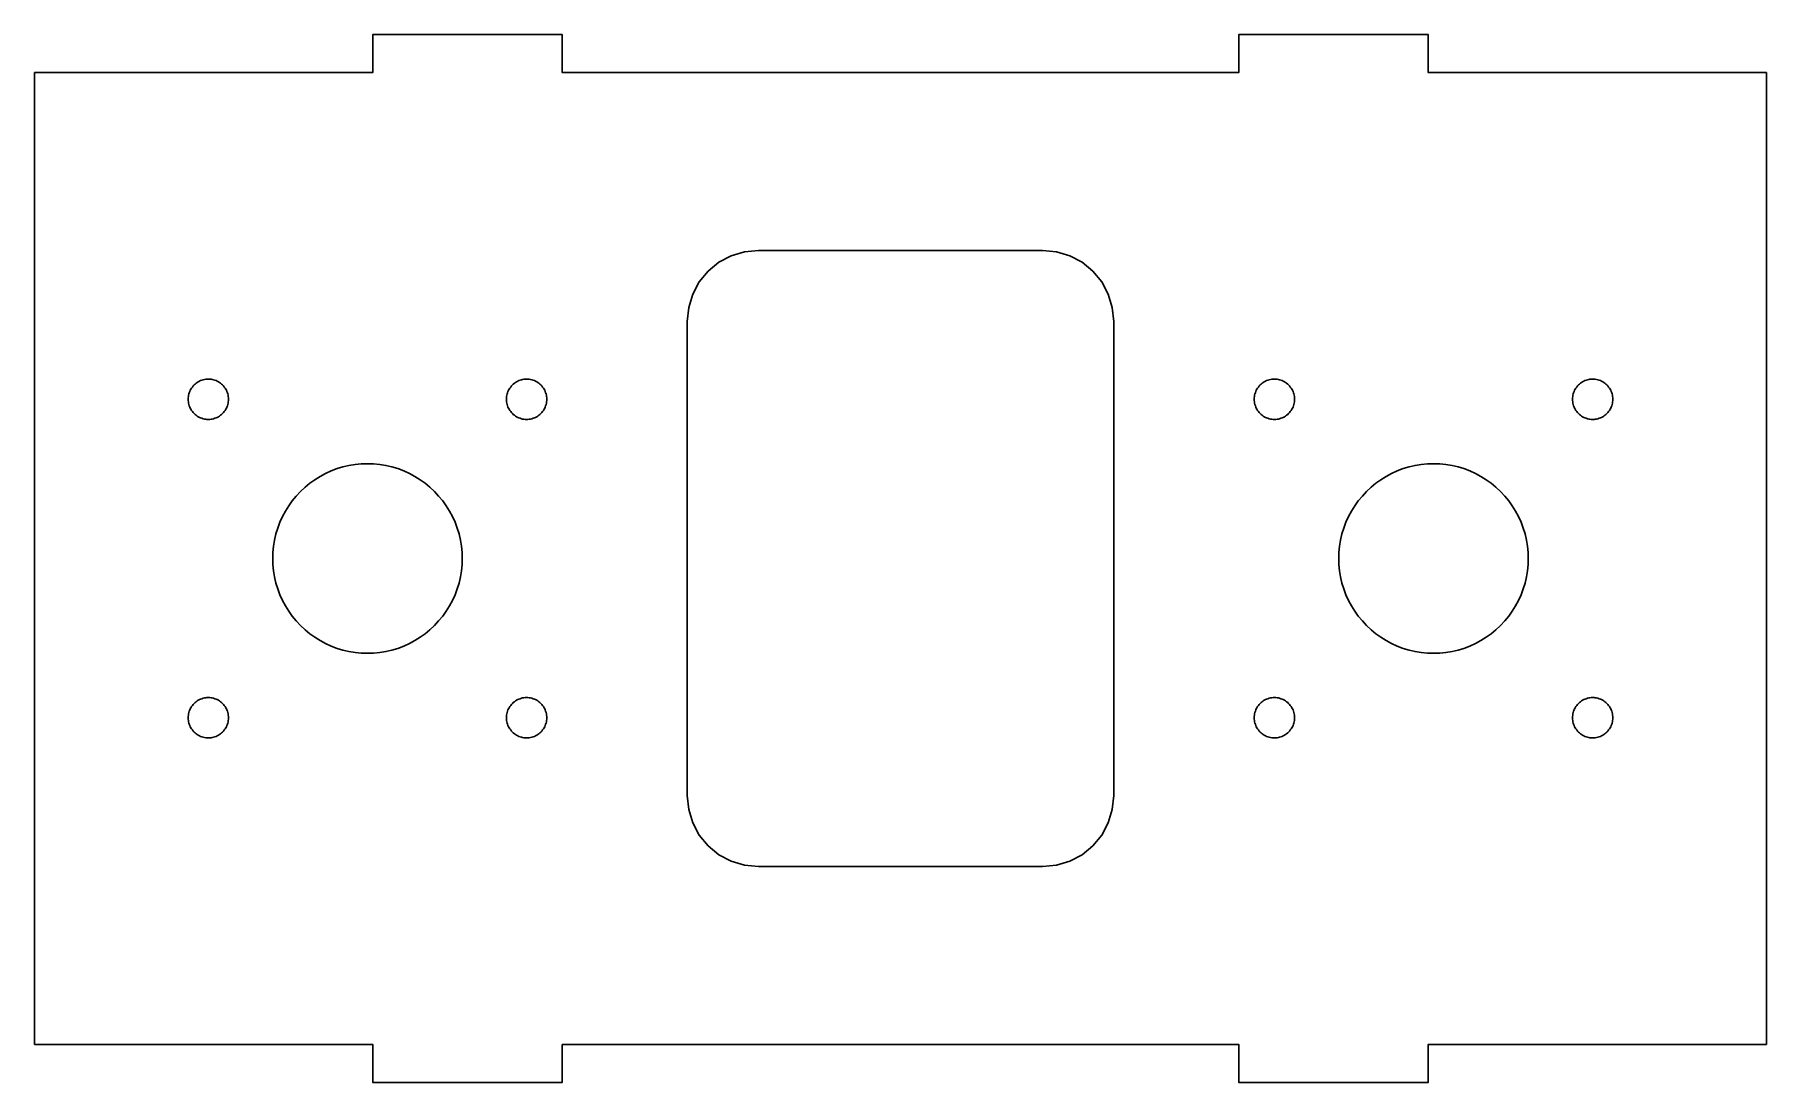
# Model space of a CAD drawing. Header units: metres. Extents: x -73 to 73, y -44 to 44.
import ezdxf

# ---------------------------------------------------------------- set-up
doc = ezdxf.new("R2010")
doc.units = ezdxf.units.M

msp = doc.modelspace()

# ---------------------------------------------------------------- linework, layer by layer
for points in [[(-28.55, -41), (-28.55, -44.2), (-44.55, -44.2), (-44.55, -41), (-73.1, -41), (-73.1, 41), (-44.55, 41), (-44.55, 44.2), (-28.55, 44.2), (-28.55, 41), (28.55, 41), (28.55, 44.2), (44.55, 44.2), (44.55, 41), (73.1, 41), (73.1, -41), (44.55, -41), (44.55, -44.2), (28.55, -44.2), (28.55, -41)], [(13.17, -25.88), (14.3, -25.54), (15.33, -24.99), (16.24, -24.24), (16.99, -23.33), (17.54, -22.3), (17.88, -21.17), (18, -20), (18, 20), (17.88, 21.17), (17.54, 22.3), (16.99, 23.33), (16.24, 24.24), (15.33, 24.99), (14.3, 25.54), (13.17, 25.88), (12, 26), (-12, 26), (-13.17, 25.88), (-14.3, 25.54), (-15.33, 24.99), (-16.24, 24.24), (-16.99, 23.33), (-17.54, 22.3), (-17.88, 21.17), (-18, 20), (-18, -20), (-17.88, -21.17), (-17.54, -22.3), (-16.99, -23.33), (-16.24, -24.24), (-15.33, -24.99), (-14.3, -25.54), (-13.17, -25.88), (-12, -26), (12, -26)], [(-56.74, 13.55), (-56.75, 13.66), (-56.77, 13.77), (-56.79, 13.88), (-56.83, 13.98), (-56.86, 14.09), (-56.91, 14.19), (-56.96, 14.29), (-57.02, 14.38), (-57.09, 14.47), (-57.16, 14.56), (-57.23, 14.64), (-57.31, 14.71), (-57.4, 14.78), (-57.49, 14.85), (-57.59, 14.91), (-57.68, 14.96), (-57.78, 15.01), (-57.89, 15.04), (-58, 15.08), (-58.1, 15.1), (-58.21, 15.12), (-58.32, 15.13), (-58.44, 15.14), (-58.55, 15.13), (-58.66, 15.12), (-58.77, 15.1), (-58.88, 15.08), (-58.98, 15.04), (-59.09, 15.01), (-59.19, 14.96), (-59.29, 14.91), (-59.38, 14.85), (-59.47, 14.78), (-59.56, 14.71), (-59.64, 14.64), (-59.71, 14.56), (-59.78, 14.47), (-59.85, 14.38), (-59.91, 14.29), (-59.96, 14.19), (-60.01, 14.09), (-60.04, 13.98), (-60.08, 13.88), (-60.1, 13.77), (-60.12, 13.66), (-60.13, 13.55), (-60.14, 13.44), (-60.13, 13.32), (-60.12, 13.21), (-60.1, 13.1), (-60.08, 13), (-60.04, 12.89), (-60.01, 12.78), (-59.96, 12.68), (-59.91, 12.59), (-59.85, 12.49), (-59.78, 12.4), (-59.71, 12.31), (-59.64, 12.23), (-59.56, 12.16), (-59.47, 12.09), (-59.38, 12.02), (-59.29, 11.96), (-59.19, 11.91), (-59.09, 11.86), (-58.98, 11.83), (-58.88, 11.79), (-58.77, 11.77), (-58.66, 11.75), (-58.55, 11.74), (-58.44, 11.74), (-58.32, 11.74), (-58.21, 11.75), (-58.1, 11.77), (-58, 11.79), (-57.89, 11.83), (-57.78, 11.86), (-57.68, 11.91), (-57.59, 11.96), (-57.49, 12.02), (-57.4, 12.09), (-57.31, 12.16), (-57.23, 12.23), (-57.16, 12.31), (-57.09, 12.4), (-57.02, 12.49), (-56.96, 12.59), (-56.91, 12.68), (-56.86, 12.78), (-56.83, 12.89), (-56.79, 13), (-56.77, 13.1), (-56.75, 13.21), (-56.74, 13.32), (-56.74, 13.44)], [(-29.87, 13.55), (-29.88, 13.66), (-29.9, 13.77), (-29.92, 13.88), (-29.96, 13.98), (-29.99, 14.09), (-30.04, 14.19), (-30.09, 14.29), (-30.15, 14.38), (-30.22, 14.47), (-30.29, 14.56), (-30.36, 14.64), (-30.44, 14.71), (-30.53, 14.78), (-30.62, 14.85), (-30.71, 14.91), (-30.81, 14.96), (-30.91, 15.01), (-31.02, 15.04), (-31.12, 15.08), (-31.23, 15.1), (-31.34, 15.12), (-31.45, 15.13), (-31.56, 15.14), (-31.68, 15.13), (-31.79, 15.12), (-31.9, 15.1), (-32, 15.08), (-32.11, 15.04), (-32.22, 15.01), (-32.32, 14.96), (-32.41, 14.91), (-32.51, 14.85), (-32.6, 14.78), (-32.69, 14.71), (-32.77, 14.64), (-32.84, 14.56), (-32.91, 14.47), (-32.98, 14.38), (-33.04, 14.29), (-33.09, 14.19), (-33.14, 14.09), (-33.17, 13.98), (-33.21, 13.88), (-33.23, 13.77), (-33.25, 13.66), (-33.26, 13.55), (-33.26, 13.44), (-33.26, 13.32), (-33.25, 13.21), (-33.23, 13.1), (-33.21, 13), (-33.17, 12.89), (-33.14, 12.78), (-33.09, 12.68), (-33.04, 12.59), (-32.98, 12.49), (-32.91, 12.4), (-32.84, 12.31), (-32.77, 12.23), (-32.69, 12.16), (-32.6, 12.09), (-32.51, 12.02), (-32.41, 11.96), (-32.32, 11.91), (-32.22, 11.86), (-32.11, 11.83), (-32, 11.79), (-31.9, 11.77), (-31.79, 11.75), (-31.68, 11.74), (-31.56, 11.74), (-31.45, 11.74), (-31.34, 11.75), (-31.23, 11.77), (-31.12, 11.79), (-31.02, 11.83), (-30.91, 11.86), (-30.81, 11.91), (-30.71, 11.96), (-30.62, 12.02), (-30.53, 12.09), (-30.44, 12.16), (-30.36, 12.23), (-30.29, 12.31), (-30.22, 12.4), (-30.15, 12.49), (-30.09, 12.59), (-30.04, 12.68), (-29.99, 12.78), (-29.96, 12.89), (-29.92, 13), (-29.9, 13.1), (-29.88, 13.21), (-29.87, 13.32), (-29.86, 13.44)], [(33.23, 13.77), (33.21, 13.88), (33.17, 13.98), (33.14, 14.09), (33.09, 14.19), (33.04, 14.29), (32.98, 14.38), (32.91, 14.47), (32.84, 14.56), (32.77, 14.64), (32.69, 14.71), (32.6, 14.78), (32.51, 14.85), (32.41, 14.91), (32.32, 14.96), (32.22, 15.01), (32.11, 15.04), (32, 15.08), (31.9, 15.1), (31.79, 15.12), (31.68, 15.13), (31.56, 15.14), (31.45, 15.13), (31.34, 15.12), (31.23, 15.1), (31.12, 15.08), (31.02, 15.04), (30.91, 15.01), (30.81, 14.96), (30.71, 14.91), (30.62, 14.85), (30.53, 14.78), (30.44, 14.71), (30.36, 14.64), (30.29, 14.56), (30.22, 14.47), (30.15, 14.38), (30.09, 14.29), (30.04, 14.19), (29.99, 14.09), (29.96, 13.98), (29.92, 13.88), (29.9, 13.77), (29.88, 13.66), (29.87, 13.55), (29.86, 13.44), (29.87, 13.32), (29.88, 13.21), (29.9, 13.1), (29.92, 13), (29.96, 12.89), (29.99, 12.78), (30.04, 12.68), (30.09, 12.59), (30.15, 12.49), (30.22, 12.4), (30.29, 12.31), (30.36, 12.23), (30.44, 12.16), (30.53, 12.09), (30.62, 12.02), (30.71, 11.96), (30.81, 11.91), (30.91, 11.86), (31.02, 11.83), (31.12, 11.79), (31.23, 11.77), (31.34, 11.75), (31.45, 11.74), (31.56, 11.74), (31.68, 11.74), (31.79, 11.75), (31.9, 11.77), (32, 11.79), (32.11, 11.83), (32.22, 11.86), (32.32, 11.91), (32.41, 11.96), (32.51, 12.02), (32.6, 12.09), (32.69, 12.16), (32.77, 12.23), (32.84, 12.31), (32.91, 12.4), (32.98, 12.49), (33.04, 12.59), (33.09, 12.68), (33.14, 12.78), (33.17, 12.89), (33.21, 13), (33.23, 13.1), (33.25, 13.21), (33.26, 13.32), (33.26, 13.44), (33.26, 13.55), (33.25, 13.66)], [(60.1, 13.77), (60.08, 13.88), (60.04, 13.98), (60.01, 14.09), (59.96, 14.19), (59.91, 14.29), (59.85, 14.38), (59.78, 14.47), (59.71, 14.56), (59.64, 14.64), (59.56, 14.71), (59.47, 14.78), (59.38, 14.85), (59.29, 14.91), (59.19, 14.96), (59.09, 15.01), (58.98, 15.04), (58.88, 15.08), (58.77, 15.1), (58.66, 15.12), (58.55, 15.13), (58.44, 15.14), (58.32, 15.13), (58.21, 15.12), (58.1, 15.1), (58, 15.08), (57.89, 15.04), (57.78, 15.01), (57.68, 14.96), (57.59, 14.91), (57.49, 14.85), (57.4, 14.78), (57.31, 14.71), (57.23, 14.64), (57.16, 14.56), (57.09, 14.47), (57.02, 14.38), (56.96, 14.29), (56.91, 14.19), (56.86, 14.09), (56.83, 13.98), (56.79, 13.88), (56.77, 13.77), (56.75, 13.66), (56.74, 13.55), (56.74, 13.44), (56.74, 13.32), (56.75, 13.21), (56.77, 13.1), (56.79, 13), (56.83, 12.89), (56.86, 12.78), (56.91, 12.68), (56.96, 12.59), (57.02, 12.49), (57.09, 12.4), (57.16, 12.31), (57.23, 12.23), (57.31, 12.16), (57.4, 12.09), (57.49, 12.02), (57.59, 11.96), (57.68, 11.91), (57.78, 11.86), (57.89, 11.83), (58, 11.79), (58.1, 11.77), (58.21, 11.75), (58.32, 11.74), (58.44, 11.74), (58.55, 11.74), (58.66, 11.75), (58.77, 11.77), (58.88, 11.79), (58.98, 11.83), (59.09, 11.86), (59.19, 11.91), (59.29, 11.96), (59.38, 12.02), (59.47, 12.09), (59.56, 12.16), (59.64, 12.23), (59.71, 12.31), (59.78, 12.4), (59.85, 12.49), (59.91, 12.59), (59.96, 12.68), (60.01, 12.78), (60.04, 12.89), (60.08, 13), (60.1, 13.1), (60.12, 13.21), (60.13, 13.32), (60.14, 13.44), (60.13, 13.55), (60.12, 13.66)], [(-37.07, 1.04), (-37.15, 1.56), (-37.27, 2.07), (-37.42, 2.57), (-37.61, 3.06), (-37.83, 3.54), (-38.07, 4), (-38.35, 4.44), (-38.65, 4.87), (-38.99, 5.27), (-39.34, 5.66), (-39.73, 6.01), (-40.13, 6.35), (-40.56, 6.65), (-41, 6.93), (-41.46, 7.17), (-41.94, 7.39), (-42.43, 7.58), (-42.93, 7.73), (-43.44, 7.85), (-43.96, 7.93), (-44.48, 7.98), (-45, 8), (-45.52, 7.98), (-46.04, 7.93), (-46.56, 7.85), (-47.07, 7.73), (-47.57, 7.58), (-48.06, 7.39), (-48.54, 7.17), (-49, 6.93), (-49.44, 6.65), (-49.87, 6.35), (-50.27, 6.01), (-50.66, 5.66), (-51.01, 5.27), (-51.35, 4.87), (-51.65, 4.44), (-51.93, 4), (-52.17, 3.54), (-52.39, 3.06), (-52.58, 2.57), (-52.73, 2.07), (-52.85, 1.56), (-52.93, 1.04), (-52.98, 0.52), (-53, 0), (-52.98, -0.52), (-52.93, -1.04), (-52.85, -1.56), (-52.73, -2.07), (-52.58, -2.57), (-52.39, -3.06), (-52.17, -3.54), (-51.93, -4), (-51.65, -4.44), (-51.35, -4.87), (-51.01, -5.27), (-50.66, -5.66), (-50.27, -6.01), (-49.87, -6.35), (-49.44, -6.65), (-49, -6.93), (-48.54, -7.17), (-48.06, -7.39), (-47.57, -7.58), (-47.07, -7.73), (-46.56, -7.85), (-46.04, -7.93), (-45.52, -7.98), (-45, -8), (-44.48, -7.98), (-43.96, -7.93), (-43.44, -7.85), (-42.93, -7.73), (-42.43, -7.58), (-41.94, -7.39), (-41.46, -7.17), (-41, -6.93), (-40.56, -6.65), (-40.13, -6.35), (-39.73, -6.01), (-39.34, -5.66), (-38.99, -5.27), (-38.65, -4.87), (-38.35, -4.44), (-38.07, -4), (-37.83, -3.54), (-37.61, -3.06), (-37.42, -2.57), (-37.27, -2.07), (-37.15, -1.56), (-37.07, -1.04), (-37.02, -0.52), (-37, 0), (-37.02, 0.52)], [(52.73, 2.07), (52.58, 2.57), (52.39, 3.06), (52.17, 3.54), (51.93, 4), (51.65, 4.44), (51.35, 4.87), (51.01, 5.27), (50.66, 5.66), (50.27, 6.01), (49.87, 6.35), (49.44, 6.65), (49, 6.93), (48.54, 7.17), (48.06, 7.39), (47.57, 7.58), (47.07, 7.73), (46.56, 7.85), (46.04, 7.93), (45.52, 7.98), (45, 8), (44.48, 7.98), (43.96, 7.93), (43.44, 7.85), (42.93, 7.73), (42.43, 7.58), (41.94, 7.39), (41.46, 7.17), (41, 6.93), (40.56, 6.65), (40.13, 6.35), (39.73, 6.01), (39.34, 5.66), (38.99, 5.27), (38.65, 4.87), (38.35, 4.44), (38.07, 4), (37.83, 3.54), (37.61, 3.06), (37.42, 2.57), (37.27, 2.07), (37.15, 1.56), (37.07, 1.04), (37.02, 0.52), (37, 0), (37.02, -0.52), (37.07, -1.04), (37.15, -1.56), (37.27, -2.07), (37.42, -2.57), (37.61, -3.06), (37.83, -3.54), (38.07, -4), (38.35, -4.44), (38.65, -4.87), (38.99, -5.27), (39.34, -5.66), (39.73, -6.01), (40.13, -6.35), (40.56, -6.65), (41, -6.93), (41.46, -7.17), (41.94, -7.39), (42.43, -7.58), (42.93, -7.73), (43.44, -7.85), (43.96, -7.93), (44.48, -7.98), (45, -8), (45.52, -7.98), (46.04, -7.93), (46.56, -7.85), (47.07, -7.73), (47.57, -7.58), (48.06, -7.39), (48.54, -7.17), (49, -6.93), (49.44, -6.65), (49.87, -6.35), (50.27, -6.01), (50.66, -5.66), (51.01, -5.27), (51.35, -4.87), (51.65, -4.44), (51.93, -4), (52.17, -3.54), (52.39, -3.06), (52.58, -2.57), (52.73, -2.07), (52.85, -1.56), (52.93, -1.04), (52.98, -0.52), (53, 0), (52.98, 0.52), (52.93, 1.04), (52.85, 1.56)], [(-56.74, -13.32), (-56.75, -13.21), (-56.77, -13.1), (-56.79, -13), (-56.83, -12.89), (-56.86, -12.78), (-56.91, -12.68), (-56.96, -12.59), (-57.02, -12.49), (-57.09, -12.4), (-57.16, -12.31), (-57.23, -12.23), (-57.31, -12.16), (-57.4, -12.09), (-57.49, -12.02), (-57.59, -11.96), (-57.68, -11.91), (-57.78, -11.86), (-57.89, -11.83), (-58, -11.79), (-58.1, -11.77), (-58.21, -11.75), (-58.32, -11.74), (-58.44, -11.74), (-58.55, -11.74), (-58.66, -11.75), (-58.77, -11.77), (-58.88, -11.79), (-58.98, -11.83), (-59.09, -11.86), (-59.19, -11.91), (-59.29, -11.96), (-59.38, -12.02), (-59.47, -12.09), (-59.56, -12.16), (-59.64, -12.23), (-59.71, -12.31), (-59.78, -12.4), (-59.85, -12.49), (-59.91, -12.59), (-59.96, -12.68), (-60.01, -12.78), (-60.04, -12.89), (-60.08, -13), (-60.1, -13.1), (-60.12, -13.21), (-60.13, -13.32), (-60.14, -13.44), (-60.13, -13.55), (-60.12, -13.66), (-60.1, -13.77), (-60.08, -13.88), (-60.04, -13.98), (-60.01, -14.09), (-59.96, -14.19), (-59.91, -14.29), (-59.85, -14.38), (-59.78, -14.47), (-59.71, -14.56), (-59.64, -14.64), (-59.56, -14.71), (-59.47, -14.78), (-59.38, -14.85), (-59.29, -14.91), (-59.19, -14.96), (-59.09, -15.01), (-58.98, -15.04), (-58.88, -15.08), (-58.77, -15.1), (-58.66, -15.12), (-58.55, -15.13), (-58.44, -15.14), (-58.32, -15.13), (-58.21, -15.12), (-58.1, -15.1), (-58, -15.08), (-57.89, -15.04), (-57.78, -15.01), (-57.68, -14.96), (-57.59, -14.91), (-57.49, -14.85), (-57.4, -14.78), (-57.31, -14.71), (-57.23, -14.64), (-57.16, -14.56), (-57.09, -14.47), (-57.02, -14.38), (-56.96, -14.29), (-56.91, -14.19), (-56.86, -14.09), (-56.83, -13.98), (-56.79, -13.88), (-56.77, -13.77), (-56.75, -13.66), (-56.74, -13.55), (-56.74, -13.44)], [(-29.87, -13.32), (-29.88, -13.21), (-29.9, -13.1), (-29.92, -13), (-29.96, -12.89), (-29.99, -12.78), (-30.04, -12.68), (-30.09, -12.59), (-30.15, -12.49), (-30.22, -12.4), (-30.29, -12.31), (-30.36, -12.23), (-30.44, -12.16), (-30.53, -12.09), (-30.62, -12.02), (-30.71, -11.96), (-30.81, -11.91), (-30.91, -11.86), (-31.02, -11.83), (-31.12, -11.79), (-31.23, -11.77), (-31.34, -11.75), (-31.45, -11.74), (-31.56, -11.74), (-31.68, -11.74), (-31.79, -11.75), (-31.9, -11.77), (-32, -11.79), (-32.11, -11.83), (-32.22, -11.86), (-32.32, -11.91), (-32.41, -11.96), (-32.51, -12.02), (-32.6, -12.09), (-32.69, -12.16), (-32.77, -12.23), (-32.84, -12.31), (-32.91, -12.4), (-32.98, -12.49), (-33.04, -12.59), (-33.09, -12.68), (-33.14, -12.78), (-33.17, -12.89), (-33.21, -13), (-33.23, -13.1), (-33.25, -13.21), (-33.26, -13.32), (-33.26, -13.44), (-33.26, -13.55), (-33.25, -13.66), (-33.23, -13.77), (-33.21, -13.88), (-33.17, -13.98), (-33.14, -14.09), (-33.09, -14.19), (-33.04, -14.29), (-32.98, -14.38), (-32.91, -14.47), (-32.84, -14.56), (-32.77, -14.64), (-32.69, -14.71), (-32.6, -14.78), (-32.51, -14.85), (-32.41, -14.91), (-32.32, -14.96), (-32.22, -15.01), (-32.11, -15.04), (-32, -15.08), (-31.9, -15.1), (-31.79, -15.12), (-31.68, -15.13), (-31.56, -15.14), (-31.45, -15.13), (-31.34, -15.12), (-31.23, -15.1), (-31.12, -15.08), (-31.02, -15.04), (-30.91, -15.01), (-30.81, -14.96), (-30.71, -14.91), (-30.62, -14.85), (-30.53, -14.78), (-30.44, -14.71), (-30.36, -14.64), (-30.29, -14.56), (-30.22, -14.47), (-30.15, -14.38), (-30.09, -14.29), (-30.04, -14.19), (-29.99, -14.09), (-29.96, -13.98), (-29.92, -13.88), (-29.9, -13.77), (-29.88, -13.66), (-29.87, -13.55), (-29.86, -13.44)], [(33.23, -13.1), (33.21, -13), (33.17, -12.89), (33.14, -12.78), (33.09, -12.68), (33.04, -12.59), (32.98, -12.49), (32.91, -12.4), (32.84, -12.31), (32.77, -12.23), (32.69, -12.16), (32.6, -12.09), (32.51, -12.02), (32.41, -11.96), (32.32, -11.91), (32.22, -11.86), (32.11, -11.83), (32, -11.79), (31.9, -11.77), (31.79, -11.75), (31.68, -11.74), (31.56, -11.74), (31.45, -11.74), (31.34, -11.75), (31.23, -11.77), (31.12, -11.79), (31.02, -11.83), (30.91, -11.86), (30.81, -11.91), (30.71, -11.96), (30.62, -12.02), (30.53, -12.09), (30.44, -12.16), (30.36, -12.23), (30.29, -12.31), (30.22, -12.4), (30.15, -12.49), (30.09, -12.59), (30.04, -12.68), (29.99, -12.78), (29.96, -12.89), (29.92, -13), (29.9, -13.1), (29.88, -13.21), (29.87, -13.32), (29.86, -13.44), (29.87, -13.55), (29.88, -13.66), (29.9, -13.77), (29.92, -13.88), (29.96, -13.98), (29.99, -14.09), (30.04, -14.19), (30.09, -14.29), (30.15, -14.38), (30.22, -14.47), (30.29, -14.56), (30.36, -14.64), (30.44, -14.71), (30.53, -14.78), (30.62, -14.85), (30.71, -14.91), (30.81, -14.96), (30.91, -15.01), (31.02, -15.04), (31.12, -15.08), (31.23, -15.1), (31.34, -15.12), (31.45, -15.13), (31.56, -15.14), (31.68, -15.13), (31.79, -15.12), (31.9, -15.1), (32, -15.08), (32.11, -15.04), (32.22, -15.01), (32.32, -14.96), (32.41, -14.91), (32.51, -14.85), (32.6, -14.78), (32.69, -14.71), (32.77, -14.64), (32.84, -14.56), (32.91, -14.47), (32.98, -14.38), (33.04, -14.29), (33.09, -14.19), (33.14, -14.09), (33.17, -13.98), (33.21, -13.88), (33.23, -13.77), (33.25, -13.66), (33.26, -13.55), (33.26, -13.44), (33.26, -13.32), (33.25, -13.21)], [(60.1, -13.1), (60.08, -13), (60.04, -12.89), (60.01, -12.78), (59.96, -12.68), (59.91, -12.59), (59.85, -12.49), (59.78, -12.4), (59.71, -12.31), (59.64, -12.23), (59.56, -12.16), (59.47, -12.09), (59.38, -12.02), (59.29, -11.96), (59.19, -11.91), (59.09, -11.86), (58.98, -11.83), (58.88, -11.79), (58.77, -11.77), (58.66, -11.75), (58.55, -11.74), (58.44, -11.74), (58.32, -11.74), (58.21, -11.75), (58.1, -11.77), (58, -11.79), (57.89, -11.83), (57.78, -11.86), (57.68, -11.91), (57.59, -11.96), (57.49, -12.02), (57.4, -12.09), (57.31, -12.16), (57.23, -12.23), (57.16, -12.31), (57.09, -12.4), (57.02, -12.49), (56.96, -12.59), (56.91, -12.68), (56.86, -12.78), (56.83, -12.89), (56.79, -13), (56.77, -13.1), (56.75, -13.21), (56.74, -13.32), (56.74, -13.44), (56.74, -13.55), (56.75, -13.66), (56.77, -13.77), (56.79, -13.88), (56.83, -13.98), (56.86, -14.09), (56.91, -14.19), (56.96, -14.29), (57.02, -14.38), (57.09, -14.47), (57.16, -14.56), (57.23, -14.64), (57.31, -14.71), (57.4, -14.78), (57.49, -14.85), (57.59, -14.91), (57.68, -14.96), (57.78, -15.01), (57.89, -15.04), (58, -15.08), (58.1, -15.1), (58.21, -15.12), (58.32, -15.13), (58.44, -15.14), (58.55, -15.13), (58.66, -15.12), (58.77, -15.1), (58.88, -15.08), (58.98, -15.04), (59.09, -15.01), (59.19, -14.96), (59.29, -14.91), (59.38, -14.85), (59.47, -14.78), (59.56, -14.71), (59.64, -14.64), (59.71, -14.56), (59.78, -14.47), (59.85, -14.38), (59.91, -14.29), (59.96, -14.19), (60.01, -14.09), (60.04, -13.98), (60.08, -13.88), (60.1, -13.77), (60.12, -13.66), (60.13, -13.55), (60.14, -13.44), (60.13, -13.32), (60.12, -13.21)]]:
    msp.add_lwpolyline(points, close=True)

doc.saveas('drawing.dxf')
